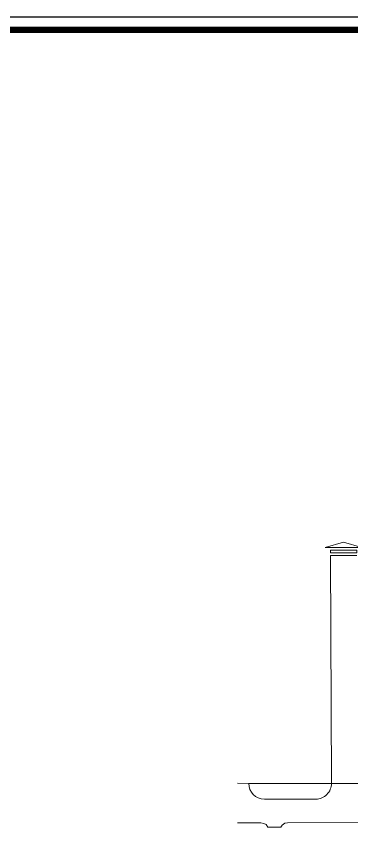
# Model space of a CAD drawing. Header units: millimetres. Extents: x 379264 to 1158416, y -283062 to 356890.
# Drawn here: x 802893 to 805446, y -8567 to -2202 of the extents above; entities that cross this region are included whole.
import ezdxf

# ---------------------------------------------------------------- set-up
doc = ezdxf.new("R2010")
doc.units = ezdxf.units.MM
for name, color, linetype in [('04PM. THIN', 7, 'Continuous'), ('11PM. DIM', 2, 'Continuous'), ('BLOCK A - CHI TIET THANG 4$0$DnW', 20, 'Continuous')]:
    doc.layers.add(name, color=color, linetype=linetype)
doc.layers.add('keyplan TANG 1$0$Net Thay khac', color=250, linetype='Continuous', lineweight=15)

# ---------------------------------------------------------------- blocks, each defined once
blk = doc.blocks.new('CHG_XX_Khung ten')
blk.add_lwpolyline([(15, 579), (826, 579), (826, 15), (15, 15)], close=True)
at = {"color": 4, "linetype": 'Continuous', "const_width": 1}
blk.add_lwpolyline([(17, 577), (824, 577), (824, 17), (17, 17)], close=True, dxfattribs=at)
blk = doc.blocks.new('keyplan TANG 1')
at = {"layer": 'keyplan TANG 1$0$Net Thay khac'}
for p, q in [((-131045.3, 74950), (-121044.5, 74950)), ((-132313.2, -12069.2, -73.3), (-162273.1, -11986.3, -73.3))]:
    blk.add_line(p, q, dxfattribs=at)
for points in [[(-126044.9, 79950), (-119044.5, 77950), (-133045.3, 77950)], [(-131045.3, 76950), (-121044.5, 76950), (-121044.5, 75950), (-131045.3, 75950)]]:
    blk.add_lwpolyline(points, close=True, dxfattribs=at)
blk.add_lwpolyline([(-156273.3, -17954.3), (-136672.8, -17953.7, 0.41546076), (-130673, -11928), (-131045.3, 74950)], format="xyb", dxfattribs=at)
at = {"layer": 'keyplan TANG 1$0$Net Thay khac', "elevation": -73.3}
blk.add_lwpolyline([(-166533.8, -11922), (-162273.2, -11967.3)], dxfattribs=at)
blk.add_lwpolyline([(-162273.2, -11967.3, 0.41341637), (-156273.2, -17951)], format="xyb", dxfattribs=at)
at = {"layer": 'keyplan TANG 1$0$Net Thay khac'}
for points in [[(-120680.9, -11995.1), (-132711.6, -12071.8)], [(-166533.8, -26961.7), (-157598.1, -26950.7), (-156509.6, -27203.6), (-155656.4, -27703.1), (-154948.5, -28654.9), (-150052.3, -28659.5), (-149463, -27839.4), (-148459.2, -27173.7), (-147427.4, -26967.9), (-115517.5, -26921.4)]]:
    blk.add_lwpolyline(points, dxfattribs=at)
blk = doc.blocks.new('A$C4BCF64AD')
at = {"layer": 'BLOCK A - CHI TIET THANG 4$0$DnW', "xscale": 0.02, "yscale": 0.02, "zscale": 0.02}
blk.add_blockref('keyplan TANG 1', (2142.4, 279.9), dxfattribs=at)

msp = doc.modelspace()

# ---------------------------------------------------------------- block references
at = {"layer": '04PM. THIN', "xscale": 50, "yscale": 50, "zscale": 50}
msp.add_blockref('CHG_XX_Khung ten', (777979.92, -31152.33), dxfattribs=at)

# ---------------------------------------------------------------- next in the draw order: block references
at = {"layer": '11PM. DIM'}
msp.add_blockref('A$C4BCF64AD', (805766.32, -8089.96), dxfattribs=at)

doc.saveas('drawing.dxf')
